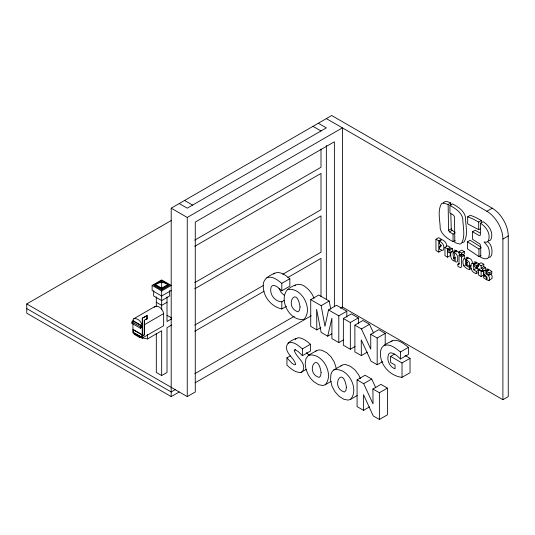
<?xml version="1.0" encoding="UTF-8"?>
<svg xmlns="http://www.w3.org/2000/svg" width="535" height="535" viewBox="0 0 535 535"><rect width="100%" height="100%" fill="white"/><g stroke="black" fill="none" stroke-linecap="round" stroke-linejoin="round"><path stroke-width="0.8" d="M153.719 290.639L153.639 295.962L161.664 300.59L169.689 295.962L169.608 290.639M132.934 321.762L133.095 319.622L133.897 318.673L155.297 306.321C159.363 305.365 163.222 309.805 163.643 313.604L163.643 325.741L142.243 338.093L132.934 332.723L132.934 323.127M346.827 317.074L346.827 311.23L336.542 305.291L328.517 309.919L324.979 326.337L321.167 305.679L310.721 299.647L310.721 326.383L316.84 329.921L320.853 327.601M316.84 329.921L316.613 309.35L321.134 332.395L327.694 336.181L331.894 318.171L331.921 338.628L338.802 342.594L343.483 339.892M295.608 349.469L294.27 350.244C295.634 357.186 307.658 363.038 302.415 371.598L300.931 372.46C295.387 372.848 290.772 368.642 286.941 365.158L286.941 357.828L290.284 355.902M464.193 265.206L463.176 266.049M154.495 307.271L155.297 306.321M294.27 350.244L295.628 350.05L298.095 351.468L302.422 355.695L310.447 351.06L310.447 344.259C307.003 341.37 303.225 338.133 298.577 337.685C294.364 339.157 288.492 341.056 286.773 345.51C284.774 353.608 294.558 357.821 295.674 364.556L294.444 364.79L291.849 363.218L286.941 357.828M295.28 339.504L296.076 338.515M443.301 203.086L444.378 201.902L445.909 201.481L448.016 201.835L450.811 202.966L450.811 205.407M473.99 262.257L474.799 261.789L476.277 262.224L476.277 263.648M486.308 269.373L486.83 268.871L488.582 269.312L488.582 270.596M466.105 257.576L466.894 257.188L468.339 257.643L465.664 259.187L464.219 258.733L463.43 259.121C461.498 263.875 464.688 268.557 469.429 269.607L471.435 268.45M453.807 250.347L454.596 250.026L456.087 250.567L456.087 251.992M287.435 289.689C278.093 300.068 290.344 322.291 304.141 319.174C313.503 308.842 301.305 286.419 287.435 289.689C292.879 285.329 299.7 281.784 305.659 287.114C309.518 289.916 312.42 293.949 314.038 298.423M294.484 285.844L295.46 285.055M336.167 368.026L334.308 362.088L331.045 356.825L326.711 352.726L321.823 350.244L318.927 349.903L316.513 350.666L308.488 355.3L306.027 358.45L305.184 363.626L306.02 369.498L308.454 375.236L310.828 378.66L313.644 381.569L318.392 384.625L322.799 385.521L325.2 384.785L331.218 381.308M315.536 351.455L316.513 350.666M360.396 378.64L358.671 374.848L354.993 369.906L350.398 366.294L345.63 364.542L342.948 364.756L333.793 369.906L331.988 371.758L330.864 374.574L330.576 380.191L331.974 386.076L334.87 391.6L338.949 396.174L343.697 399.23L348.104 400.127L350.499 399.391L357.186 395.532M340.842 366.06L341.818 365.271M325.2 384.785C334.562 374.453 322.358 352.03 308.488 355.3M350.499 399.391C359.861 389.059 347.663 366.635 333.793 369.906M284.493 300.249L281.818 301.793C274.769 301.68 269.092 294.043 271.084 287.282A7.43 4.287 60 0 1 274.254 285.483L276.796 286.479L281.818 290.793L289.843 286.158L289.843 278.722C285.764 275.565 280.347 270.817 274.816 273.178C269.312 275.558 262.384 279.143 263.3 286.252C263.22 296.938 271.466 306.715 281.818 308.969L286.499 306.267M273.78 273.947L274.816 273.178M394.616 354.043L390.603 356.357L390.603 362.456L395.044 365.017L395.044 368.842C389.299 366.816 386.13 359.346 388.811 353.896A7.784 4.494 60 0 1 391.553 352.893C395.091 353.816 397.946 356.417 400.421 359.005L408.446 354.371L408.446 347.342C404.172 343.992 399.25 339.705 393.412 340.347C388.57 342.975 380.826 345.001 380.552 351.729C379.188 364.228 389.794 376.058 402.019 377.342L410.044 372.708L410.044 358.316L405.048 355.434M391.058 341.497L392.155 340.775M485.907 270.857L484.155 270.416L483.633 270.917L483.747 273.987L486.997 277.09L487.071 280.086L489.124 280.347C490.541 277.598 488.328 274.99 485.967 273.773L485.907 270.857L488.582 269.312M179.151 392.015L171.2 396.602L171.2 208.182L331.7 115.52L492.2 208.182A22.697 13.107 60 0 1 508.25 235.982L508.25 396.602L502.9 399.692L342.266 306.95M171.2 396.602L26.75 313.209L26.75 303.94L171.347 220.46M171.2 208.182L187.25 217.451L342.4 127.878L342.4 307.03L340.394 308.187M194.767 240.141L321 167.261L321 149.111M194.767 246.321L321 173.434L321 209.733L194.767 282.614M152.127 285.416L161.664 279.912L171.193 285.416L161.664 290.92L152.127 285.416L152.127 290.512L161.664 296.015L171.193 290.512M155.183 284.399L161.664 280.654L168.144 284.399L161.664 288.138L155.183 284.399L161.664 281.945L168.144 284.399M160.948 282.36L161.664 282.768L162.373 282.36M161.664 288.873L169.421 284.399L169.421 285.416L161.664 289.896L153.906 285.416L153.906 284.399L161.664 288.873L161.664 289.896M131.918 321.909L133.255 321.14L141.922 326.143L141.922 326.785L140.585 328.329L131.918 323.327L131.918 321.909L140.585 326.912L141.922 326.143M167.014 302.288L161.664 305.378L156.314 302.288M131.918 323.327L132.419 323.04M142.243 338.093L142.243 318.231L146.924 315.53L147.259 318.813L144.249 320.164L144.249 333.773A1.418 0.816 -60 0 1 144.169 334.261M142.243 318.231L147.259 315.724M194.767 288.793L321 215.906L321 252.199L282.768 274.274M145.587 319.395L147.259 318.813M144.383 324.718L163.643 313.604M133.255 332.536L141.922 337.538L141.922 334.883L133.255 329.881L133.255 332.536L142.256 337.344M135.495 333.526L134.158 334.295L139.508 337.384L147.533 338.929L161.664 330.777L161.664 375.557L167.014 372.467L167.014 327.688L171.695 324.986M139.508 337.384L140.845 336.615M171.695 318.806L167.014 321.508L167.014 296.885M194.767 325.086L263.294 285.516M194.767 331.259L264.016 291.281M287.817 277.538L321 258.378L321 296.684M281.818 290.793L281.818 283.356L289.843 278.722M455.064 240.489L453.058 241.646C447.628 238.704 441.663 234.912 440.191 228.458C440.198 220.474 437.115 210.522 441.703 203.447L443.234 203.026L448.136 204.51L450.811 202.966M449.922 205.44C455.338 208.382 461.324 212.148 462.788 218.588C462.775 226.586 465.865 236.55 461.277 243.639L459.746 244.06L454.844 242.576L454.462 216.782L453.546 215.204L449.922 212.983L449.922 205.44L452.597 203.895C458.013 206.838 463.999 210.603 465.463 217.043C465.45 225.041 468.54 235.005 463.952 242.094L462.421 242.515M310.721 299.647L318.746 295.012L329.192 301.044L330.784 309.23M194.767 373.731L294.31 316.259M480.704 228.485L478.698 229.649L467.664 223.817L467.664 216.809L470.339 215.264L475.24 217.21L481.373 220.507L481.373 222.787M455.064 232.946L453.058 234.103L449.454 231.896L448.564 230.331L451.239 228.786L450.811 213.545M175.54 389.467L171.2 391.968L26.75 308.575M435.945 239.219L438.62 237.674L441.449 239.305L438.774 240.85L435.945 239.219L435.945 250.454L438.774 252.092L441.449 250.547M321.167 305.679L329.192 301.044M449.454 231.896L452.128 230.351L455.011 232.237M326.35 118.609L486.85 211.272L492.2 208.182M439.369 241.198C443 242.395 445.006 246.675 443.268 250.126L442.258 250.34L439.369 248.935L439.369 246.441L440.726 246.996L440.92 245.966L440.726 244.689L439.369 243.692L439.369 241.198L442.044 239.653C444.605 240.757 446.926 243.044 446.471 246.08M195.061 382.833L311.216 315.77M478.698 229.649L478.698 222.052L481.373 220.507M439.369 246.441L441.375 245.277M480.477 223.229C486.362 226.86 491.558 234.785 487.927 241.586L486.362 242.228L484.081 241.92L488.027 246.695L489.05 249.658L489.385 253.262L488.963 256.633L487.693 258.505L484.978 258.887L480.731 257.475L480.731 247.137L480.055 244.1L472.545 239.272L472.545 231.775L478.952 235.38L479.928 235.547L480.37 234.999L480.477 223.229L483.152 221.684C489.037 225.315 494.233 233.24 490.602 240.041L489.037 240.683M444.953 247.33L447.628 245.786L450.243 247.297L447.568 248.842L444.953 247.33L444.953 255.656L447.568 257.168L450.243 255.623L450.243 252.293M472.545 231.775L475.22 230.231L479.882 232.926M26.75 303.94L187.25 396.602L195.275 391.968L195.275 222.085L334.375 141.775L334.375 306.669M448.163 249.658L450.838 248.113L452.536 248.487L452.536 251.216L449.861 252.761L448.163 252.219L448.163 249.658L449.861 250.032L452.536 248.487M328.517 309.919L338.802 315.857L346.827 311.23M480.958 255.436L478.952 256.593L467.49 248.855L467.49 241.847L470.165 240.302L481.052 247.197M453.412 252.112C452.115 255.529 454.65 258.719 454.202 261.127C450.396 259.722 450.209 255.188 451.132 251.891L451.921 251.57L453.412 252.112L456.087 250.567M454.001 252.42C457.853 253.817 458.308 258.385 457.285 261.796L456.475 262.09L454.991 261.555C456.047 257.95 454.135 255.462 454.001 252.42L456.676 250.875L459.404 252.961M459.05 251.664L461.725 250.119L464.34 251.624L464.34 253.978L461.665 255.523L459.05 254.011L459.05 251.664L461.665 253.169L464.34 251.624M355.013 346.553L350.331 349.255L343.356 345.229L343.356 318.492L351.381 313.858L358.356 317.884L358.356 323.735M453.506 258.131L454.844 257.355M453.747 258.512L455.084 257.743M464.34 258.525L464.34 255.436L461.665 256.974L461.31 267.279L460.501 267.594L457.886 266.376L457.886 264.25L459.023 264.45L459.05 255.469L461.056 254.306M302.422 355.695L302.422 348.887L310.447 344.259M343.356 318.492L350.331 322.518L358.356 317.884M327.694 336.181L331.707 333.867M467.49 241.847L478.952 249.049L480.958 247.892M457.886 264.25L459.224 263.481M471.047 265.681L469.71 266.457L466.259 264.464L466.259 262.979L467.249 263.548L467.095 262.284L466.259 261.575L466.259 259.502C468.974 255.85 473.054 260.338 472.365 263.528M502.9 399.692L502.9 239.071L508.25 235.982M367.364 352.137L361.346 355.608L354.886 351.883L354.886 325.146L362.911 320.512L369.498 324.317L373.584 333.078M466.259 262.979L467.597 262.203M465.664 259.187L465.711 264.939L465.905 265.4L467.242 264.631M478.337 272.455L476.331 273.612C471.857 272.736 469.743 267.901 471.315 263.802L472.124 263.334L473.602 263.768L476.277 262.224M354.886 325.146L361.473 328.951L369.498 324.317M477.615 266.925L476.277 267.701L474.197 266.45L474.197 264.083L476.872 262.538L478.952 264.029M465.905 265.4L469.429 267.5L470.767 266.731M476.277 267.701L476.277 265.574L481.186 262.738L483.8 264.25L483.8 266.664L481.125 268.209L481.125 265.795L483.8 264.25M483.8 266.664L485.385 267.58L485.385 269.887L482.71 271.432L477.18 268.236L477.18 265.935L478.517 265.159M478.337 270.329L476.331 271.486L473.789 269.774L476.464 268.229L476.31 267.587M483.8 271.158L483.8 274.997L481.125 276.541L478.511 275.03L478.511 269.66L479.848 268.884M300.931 372.46L306.281 369.377M481.125 268.209L482.71 269.125L485.385 267.58M361.473 328.951L370.755 349.134L370.722 334.288L378.747 329.66L385.207 333.385L385.207 345.082M478.511 269.66L481.125 271.165L482.463 270.396M486.502 271.185L489.177 269.64L491.792 271.466L491.792 273.552L489.117 275.097L486.502 273.405L486.502 271.185L489.117 273.004L489.117 275.097M485.967 273.773L487.305 273.004M483.687 275.752L486.476 277.525L486.476 279.758L483.687 277.839L483.687 275.752L485.024 274.977M489.117 273.004L491.792 271.466M370.722 334.288L377.182 338.02L385.207 333.385M488.823 280.547L492.019 278.441L492.086 275.906L490.689 273.8M361.346 355.608L361.245 339.892L371.063 361.225L377.182 364.756L382.532 361.667M400.421 359.005L400.421 351.976L408.446 347.342M369.558 406.861L363.539 410.332L357.079 406.607L357.079 379.87L365.104 375.236L371.691 379.041L375.777 387.801M357.079 379.87L363.666 383.669L371.691 379.041M390.603 356.357L402.019 362.951L410.044 358.316M363.666 383.669L373.015 403.892L372.922 389.012L380.947 384.377L387.407 388.109L387.407 414.846L379.382 419.48L373.256 415.949L363.506 394.656L363.539 410.332M372.922 389.012L379.382 392.743L387.407 388.109M288.051 343.149C293.314 340.541 298.523 345.918 302.422 348.887M133.897 318.673C137.963 317.723 141.822 322.164 142.243 325.955L132.934 320.579M266.791 277.812C272.322 275.451 277.739 280.2 281.818 283.356M489.197 257.375L490.368 256.96L491.638 255.088C492.635 250.4 491.779 244.93 487.94 241.726M384.13 345.409C390.256 343.37 395.933 348.539 400.421 351.976M467.664 216.809L472.565 218.755L478.698 222.052M479.006 269.941L476.464 268.229M318.325 123.244L326.35 127.878L187.25 208.182L179.225 203.554M312.975 126.334L321 130.968M462.38 254.299L464.34 255.436M481.125 265.795L478.511 264.283L478.511 266.704L477.18 265.935M466.259 259.502L469.302 262.237L469.71 266.457M459.05 255.469L461.665 256.974M184.575 200.464L192.6 205.099M167.014 315.329L171.695 318.031M140.812 326.905L142.243 327.728M144.249 333.773L144.584 333.967A1.418 0.816 -60 0 1 143.581 335.706A1.418 0.816 -60 0 1 142.577 335.124L142.243 334.93A1.418 0.816 -60 0 0 142.925 335.639A1.418 0.816 -60 0 0 144.042 334.602M132.934 329.326L142.243 334.696M161.664 375.557L156.314 372.467L156.314 333.492M284.727 295.695L281.229 292.632L279.109 288.405M474.197 264.083L476.277 265.574M306.622 352.585L308.922 355.414M451.239 228.786L452.128 230.351M473.789 269.774L473.602 263.768M460.087 254.326L460.234 255.095M448.564 230.331L448.136 204.51M482.71 269.125L482.71 271.432M481.125 271.165L481.125 276.541M478.952 249.049L478.952 256.593M476.331 271.486L476.331 273.612M469.429 267.5L469.429 269.607M461.665 253.169L461.665 255.523M453.058 234.103L453.058 241.646M449.861 250.032L449.861 252.761M447.568 248.842L447.568 257.168M438.774 240.85L438.774 252.092M402.019 362.951L402.019 377.342M379.382 392.743L379.382 419.48M377.182 338.02L377.182 364.756M350.331 322.518L350.331 349.255M338.802 315.857L338.802 342.594M326.35 145.373L326.35 299.526M281.818 301.793L281.818 308.969M187.25 217.451L187.25 396.602M161.664 280.654L161.664 281.945M161.664 282.768L161.664 288.138M161.664 290.92L161.664 309.558M156.314 296.885L156.314 306.468M147.533 334.295L147.533 338.929M146.924 315.53L146.924 318.619M144.584 320.358L144.584 333.967M142.577 318.425L142.577 335.124M140.585 326.912L140.585 328.329M133.589 329.687L133.589 332.342M133.255 321.14L133.255 321.782M486.85 211.272A22.697 13.107 60 0 1 502.9 239.071M300.048 307.003L299.513 310.333L298.015 311.811C283.376 307.083 296.571 283.871 300.048 307.003M321.107 372.614L320.572 375.944L319.067 377.429C304.435 372.694 317.623 349.482 321.107 372.614M346.406 387.226L345.871 390.55L344.373 392.035C329.734 387.307 342.928 364.088 346.406 387.226"/></g></svg>
